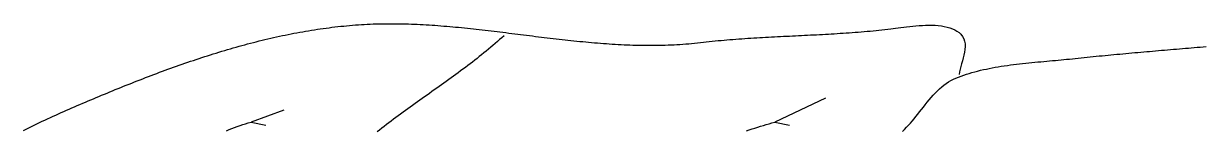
# Model space of a CAD drawing. Header units: millimetres. Extents: x 60 to 2307, y 40 to 1509.
# Drawn here: x 389.6 to 786.7, y 1019.2 to 1055 of the extents above; entities that cross this region are included whole.
import ezdxf

# ---------------------------------------------------------------- set-up
doc = ezdxf.new("R2010")
doc.units = ezdxf.units.MM
doc.layers.add('0_0_0', color=3, linetype='Continuous')

msp = doc.modelspace()

# ---------------------------------------------------------------- linework, layer by layer
at = {"layer": '0_0_0'}
for points in [[(389.5579, 1019.1594), (390.4484, 1019.6136), (391.3405, 1020.0645), (392.2341, 1020.5122), (393.1292, 1020.9566), (394.0259, 1021.3975), (394.9242, 1021.835), (395.8241, 1022.2689), (396.7256, 1022.6991), (397.6288, 1023.1256), (398.5337, 1023.5483), (399.4403, 1023.9671), (400.3487, 1024.3819), (401.2588, 1024.7927), (402.1707, 1025.1994), (403.0844, 1025.6018), (404, 1026), (404.8971, 1026.3872), (405.7957, 1026.7742), (406.6957, 1027.1609), (407.5971, 1027.5474), (408.5, 1027.9334), (409.4042, 1028.319), (410.3099, 1028.7041), (411.2169, 1029.0887), (412.1252, 1029.4726), (413.035, 1029.8559), (413.9461, 1030.2385), (414.8585, 1030.6202), (415.7722, 1031.0012), (416.6872, 1031.3812), (417.6036, 1031.7603), (418.5212, 1032.1383), (419.4401, 1032.5153), (420.3603, 1032.8912), (421.2817, 1033.2659), (422.2044, 1033.6394), (423.1284, 1034.0115), (424.0535, 1034.3823), (424.9799, 1034.7517), (425.9074, 1035.1196), (426.8362, 1035.486), (427.7661, 1035.8508), (428.6973, 1036.214), (429.6295, 1036.5755), (430.563, 1036.9352), (431.4975, 1037.2931), (432.4332, 1037.6491), (433.37, 1038.0032), (434.308, 1038.3554), (435.247, 1038.7054), (436.1871, 1039.0534), (437.1283, 1039.3992), (438.0705, 1039.7429), (439.0138, 1040.0842), (439.9581, 1040.4232), (440.9035, 1040.7599), (441.8499, 1041.094), (442.7973, 1041.4257), (443.7457, 1041.7549), (444.6951, 1042.0814), (445.6454, 1042.4052), (446.5968, 1042.7264), (447.5491, 1043.0447), (448.5023, 1043.3602), (449.4565, 1043.6728), (450.4116, 1043.9824), (451.3676, 1044.2891), (452.3245, 1044.5926), (453.2823, 1044.893), (454.241, 1045.1903), (455.2005, 1045.4843), (456.1609, 1045.775), (457.1222, 1046.0623), (458.0843, 1046.3462), (459.0472, 1046.6267), (460.0109, 1046.9036), (460.9755, 1047.1769), (461.9408, 1047.4466), (462.9069, 1047.7126), (463.8738, 1047.9748), (464.8415, 1048.2333), (465.8099, 1048.4878), (466.779, 1048.7384), (467.7489, 1048.985), (468.7195, 1049.2276), (469.6908, 1049.4661), (470.6628, 1049.7004), (471.6355, 1049.9305), (472.6089, 1050.1564), (473.5829, 1050.3779), (474.5576, 1050.595), (475.5329, 1050.8077), (476.5089, 1051.0158), (477.4854, 1051.2195), (478.4626, 1051.4184), (479.4404, 1051.6128), (480.4188, 1051.8024), (481.3978, 1051.9872), (482.3773, 1052.1671), (483.3574, 1052.3422), (484.338, 1052.5123), (485.3192, 1052.6773), (486.3009, 1052.8373), (487.2831, 1052.9922), (488.2658, 1053.1419), (489.249, 1053.2863), (490.2327, 1053.4255), (491.2169, 1053.5592), (492.2015, 1053.6876), (493.1865, 1053.8105), (494.1721, 1053.9278), (495.158, 1054.0396), (496.1443, 1054.1457), (497.1311, 1054.2461), (498.1182, 1054.3407), (499.1058, 1054.4296), (500.0937, 1054.5125), (501.082, 1054.5895), (502.0706, 1054.6606), (503.0596, 1054.7255), (504.0489, 1054.7844), (505.0385, 1054.8371), (506.0284, 1054.8836), (507.0186, 1054.9239), (508.0092, 1054.9578), (509, 1054.9853), (509.9867, 1055.0064), (510.9737, 1055.0214), (511.961, 1055.0306), (512.9487, 1055.0339), (513.9366, 1055.0316), (514.9248, 1055.0237), (515.9132, 1055.0105), (516.902, 1054.9919), (517.8909, 1054.9682), (518.8802, 1054.9395), (519.8697, 1054.9059), (520.8594, 1054.8675), (521.8494, 1054.8245), (522.8396, 1054.777), (523.83, 1054.7252), (524.8207, 1054.669), (525.8115, 1054.6088), (526.8026, 1054.5446), (527.7938, 1054.4765), (528.7853, 1054.4046), (529.7769, 1054.3292), (530.7687, 1054.2503), (531.7607, 1054.1681), (532.7528, 1054.0826), (533.7451, 1053.994), (534.7375, 1053.9025), (535.7301, 1053.8082), (536.7229, 1053.7111), (537.7157, 1053.6115), (538.7087, 1053.5095), (539.7018, 1053.4051), (540.695, 1053.2985), (541.6883, 1053.1899), (542.6818, 1053.0794), (543.6753, 1052.967), (544.6689, 1052.853), (545.6626, 1052.7374), (546.6563, 1052.6205), (547.6502, 1052.5022), (548.644, 1052.3828), (549.638, 1052.2623), (550.632, 1052.141), (551.626, 1052.0189), (552.6201, 1051.8961), (553.6142, 1051.7729), (554.6083, 1051.6492), (555.6024, 1051.5253), (556.5965, 1051.4013), (557.5907, 1051.2773), (558.5848, 1051.1534), (559.5789, 1051.0298), (560.5731, 1050.9066), (561.5671, 1050.7838), (562.5612, 1050.6618), (563.5552, 1050.5405), (564.5492, 1050.4201), (565.5431, 1050.3007), (566.537, 1050.1825), (567.5308, 1050.0656), (568.5246, 1049.9502), (569.5183, 1049.8362), (570.5118, 1049.724), (571.5053, 1049.6135), (572.4988, 1049.505), (573.4921, 1049.3986), (574.4853, 1049.2943), (575.4784, 1049.1924), (576.4713, 1049.0929), (577.4642, 1048.996), (578.4569, 1048.9018), (579.4494, 1048.8105), (580.4419, 1048.7221), (581.4341, 1048.6368), (582.4262, 1048.5548), (583.4182, 1048.476), (584.41, 1048.4008), (585.4016, 1048.3292), (586.393, 1048.2613), (587.3842, 1048.1973), (588.3752, 1048.1373), (589.366, 1048.0814), (590.3567, 1048.0297), (591.347, 1047.9825), (592.3372, 1047.9397), (593.3272, 1047.9016), (594.3169, 1047.8683), (595.3063, 1047.8399), (596.2955, 1047.8165), (597.2845, 1047.7982), (598.2732, 1047.7853), (599.2616, 1047.7777), (600.2497, 1047.7757), (601.2376, 1047.7794), (602.2252, 1047.7888), (603.2125, 1047.8042), (604.1995, 1047.8257), (605.1861, 1047.8533), (606.1725, 1047.8872), (607.1586, 1047.9276), (608.1443, 1047.9746), (609.1297, 1048.0283), (610.1147, 1048.0888), (611.0994, 1048.1562), (612.0837, 1048.2308), (613.0677, 1048.3125), (614.0513, 1048.4017), (615.0346, 1048.4982), (616.0175, 1048.6024), (617, 1048.7144), (617.9901, 1048.8289), (618.981, 1048.9394), (619.9727, 1049.0458), (620.9651, 1049.1484), (621.9582, 1049.2472), (622.9519, 1049.3424), (623.9463, 1049.4341), (624.9413, 1049.5225), (625.937, 1049.6077), (626.9332, 1049.6898), (627.93, 1049.769), (628.9274, 1049.8454), (629.9252, 1049.9191), (630.9236, 1049.9903), (631.9224, 1050.059), (632.9217, 1050.1255), (633.9215, 1050.1899), (634.9216, 1050.2523), (635.9221, 1050.3128), (636.9231, 1050.3716), (637.9243, 1050.4288), (638.9259, 1050.4845), (639.9278, 1050.5389), (640.93, 1050.5921), (641.9324, 1050.6443), (642.9351, 1050.6955), (643.938, 1050.7459), (644.9411, 1050.7957), (645.9443, 1050.845), (646.9477, 1050.8939), (647.9513, 1050.9425), (648.955, 1050.991), (649.9587, 1051.0395), (650.9625, 1051.0882), (651.9664, 1051.1372), (652.9702, 1051.1866), (653.9741, 1051.2365), (654.978, 1051.2872), (655.9818, 1051.3386), (656.9856, 1051.391), (657.9892, 1051.4445), (658.9928, 1051.4993), (659.9962, 1051.5554), (660.9995, 1051.6129), (662.0026, 1051.6722), (663.0055, 1051.7331), (664.0082, 1051.796), (665.0107, 1051.8609), (666.0129, 1051.928), (667.0148, 1051.9974), (668.0164, 1052.0692), (669.0177, 1052.1436), (670.0186, 1052.2207), (671.0192, 1052.3006), (672.0194, 1052.3835), (673.0192, 1052.4695), (674.0185, 1052.5587), (675.0174, 1052.6513), (676.0158, 1052.7475), (677.0137, 1052.8472), (678.0111, 1052.9508), (679.008, 1053.0583), (680.0043, 1053.1698), (681, 1053.2855), (681.7619, 1053.3798), (682.5809, 1053.4872), (683.4515, 1053.6043), (684.3681, 1053.7274), (685.3253, 1053.853), (686.3176, 1053.9778), (687.3395, 1054.098), (688.3855, 1054.2102), (689.45, 1054.3109), (690.5277, 1054.3966), (691.6129, 1054.4638), (692.7003, 1054.5088), (693.7843, 1054.5283), (694.8593, 1054.5187), (695.92, 1054.4765), (696.9608, 1054.3981), (697.9762, 1054.2801), (698.9607, 1054.1188), (699.9089, 1053.9109), (700.8152, 1053.6528), (701.6741, 1053.341), (702.4802, 1052.9719), (703.2278, 1052.542), (703.9117, 1052.0479), (704.5262, 1051.486), (705.1118, 1050.7586), (705.5322, 1049.9742), (705.8051, 1049.1403), (705.9482, 1048.2643), (705.979, 1047.3537), (705.9153, 1046.4161), (705.7747, 1045.459), (705.5748, 1044.4898), (705.3334, 1043.5161), (705.068, 1042.5455), (704.7964, 1041.5853), (704.5361, 1040.6432), (704.3048, 1039.7266), (704.1202, 1038.843), (704, 1038)], [(551, 1051), (550.2662, 1050.3353), (549.528, 1049.6763), (548.7853, 1049.0228), (548.0383, 1048.3746), (547.2871, 1047.7316), (546.532, 1047.0934), (545.773, 1046.4601), (545.0102, 1045.8313), (544.2439, 1045.2069), (543.4742, 1044.5867), (542.7011, 1043.9706), (541.9249, 1043.3583), (541.1456, 1042.7497), (540.3635, 1042.1446), (539.5786, 1041.5428), (538.7911, 1040.9442), (538.0011, 1040.3485), (537.2088, 1039.7555), (536.4143, 1039.1652), (535.6178, 1038.5773), (534.8194, 1037.9916), (534.0192, 1037.408), (533.2174, 1036.8262), (532.4141, 1036.2461), (531.6095, 1035.6675), (530.8036, 1035.0903), (529.9967, 1034.5142), (529.1889, 1033.939), (528.3803, 1033.3647), (527.571, 1032.7909), (526.7613, 1032.2176), (525.9511, 1031.6445), (525.1408, 1031.0715), (524.3304, 1030.4984), (523.52, 1029.925), (522.7098, 1029.3511), (521.8999, 1028.7765), (521.0906, 1028.2011), (520.2818, 1027.6247), (519.4738, 1027.047), (518.6667, 1026.468), (517.8607, 1025.8874), (517.0558, 1025.3051), (516.2522, 1024.7208), (515.4501, 1024.1345), (514.6496, 1023.5459), (513.8508, 1022.9547), (513.0539, 1022.361), (512.259, 1021.7644), (511.4663, 1021.1648), (510.6759, 1020.562), (509.8879, 1019.9559), (509.1025, 1019.3462), (508.3198, 1018.7327)], [(684.8902, 1018.8308), (685.5799, 1019.5543), (686.27, 1020.2773), (686.9606, 1021), (687.5797, 1021.6668), (688.1981, 1022.3678), (688.8167, 1023.0981), (689.4366, 1023.8532), (690.0589, 1024.6284), (690.6847, 1025.4191), (691.315, 1026.2206), (691.9509, 1027.0284), (692.5934, 1027.8376), (693.2437, 1028.6438), (693.9028, 1029.4423), (694.5717, 1030.2284), (695.2516, 1030.9975), (695.9435, 1031.7449), (696.6485, 1032.4661), (697.3676, 1033.1563), (698.102, 1033.8109), (698.8526, 1034.4253), (699.6206, 1034.9949), (700.4069, 1035.5149), (701.2128, 1035.9808), (702.0393, 1036.388), (702.8842, 1036.7554), (703.7456, 1037.1064), (704.6227, 1037.4414), (705.5148, 1037.7608), (706.4209, 1038.0653), (707.3404, 1038.3552), (708.2725, 1038.6312), (709.2164, 1038.8936), (710.1713, 1039.143), (711.1365, 1039.38), (712.1111, 1039.6049), (713.0944, 1039.8184), (714.0856, 1040.0208), (715.084, 1040.2128), (716.0887, 1040.3948), (717.099, 1040.5673), (718.1141, 1040.7308), (719.1333, 1040.8858), (720.1557, 1041.0328), (721.1805, 1041.1724), (722.2071, 1041.305), (723.2346, 1041.4311), (724.2622, 1041.5512), (725.2892, 1041.6659), (726.3147, 1041.7755), (727.3381, 1041.8808), (728.3585, 1041.982), (729.3752, 1042.0798), (730.3873, 1042.1746), (731.3941, 1042.267), (732.3949, 1042.3574), (733.3888, 1042.4464), (734.3751, 1042.5344), (735.3529, 1042.6219), (736.3216, 1042.7095), (737.2803, 1042.7976), (738.2283, 1042.8868), (739.1647, 1042.9776), (740.0889, 1043.0704), (741, 1043.1658), (741.9986, 1043.2721), (742.9973, 1043.3775), (743.9961, 1043.4818), (744.9949, 1043.5852), (745.9938, 1043.6875), (746.9928, 1043.789), (747.9918, 1043.8895), (748.991, 1043.9891), (749.9901, 1044.0879), (750.9893, 1044.1858), (751.9886, 1044.283), (752.988, 1044.3793), (753.9873, 1044.4749), (754.9868, 1044.5697), (755.9863, 1044.6639), (756.9858, 1044.7573), (757.9854, 1044.8501), (758.9851, 1044.9422), (759.9848, 1045.0338), (760.9845, 1045.1247), (761.9843, 1045.2151), (762.9841, 1045.305), (763.984, 1045.3943), (764.9839, 1045.4832), (765.9839, 1045.5716), (766.9838, 1045.6596), (767.9839, 1045.7472), (768.9839, 1045.8344), (769.984, 1045.9212), (770.9841, 1046.0077), (771.9843, 1046.0939), (772.9845, 1046.1799), (773.9847, 1046.2655), (774.9849, 1046.351), (775.9852, 1046.4362), (776.9854, 1046.5213), (777.9857, 1046.6062), (778.9861, 1046.691), (779.9864, 1046.7757), (780.9868, 1046.8603), (781.9871, 1046.9448), (782.9875, 1047.0294), (783.9879, 1047.1139), (784.9883, 1047.1985), (785.9888, 1047.2831), (786.9892, 1047.3677)], [(659, 1030), (642, 1022), (647, 1021)], [(477, 1026), (466, 1022), (471, 1021)], [(457.7124, 1019.1143), (458.6228, 1019.4899), (459.536, 1019.8525), (460.4519, 1020.2019), (461.3704, 1020.5375), (462.2915, 1020.8593), (463.2151, 1021.1667), (464.1411, 1021.4595), (465.0694, 1021.7374), (466, 1022)], [(632.484, 1019.0492), (633.4327, 1019.3715), (634.3819, 1019.6885), (635.3318, 1019.9997), (636.2823, 1020.3051), (637.2335, 1020.6043), (638.1854, 1020.8971), (639.138, 1021.1833), (640.0913, 1021.4627), (641.0452, 1021.735), (642, 1022)]]:
    msp.add_lwpolyline(points, dxfattribs=at)

doc.saveas('drawing.dxf')
